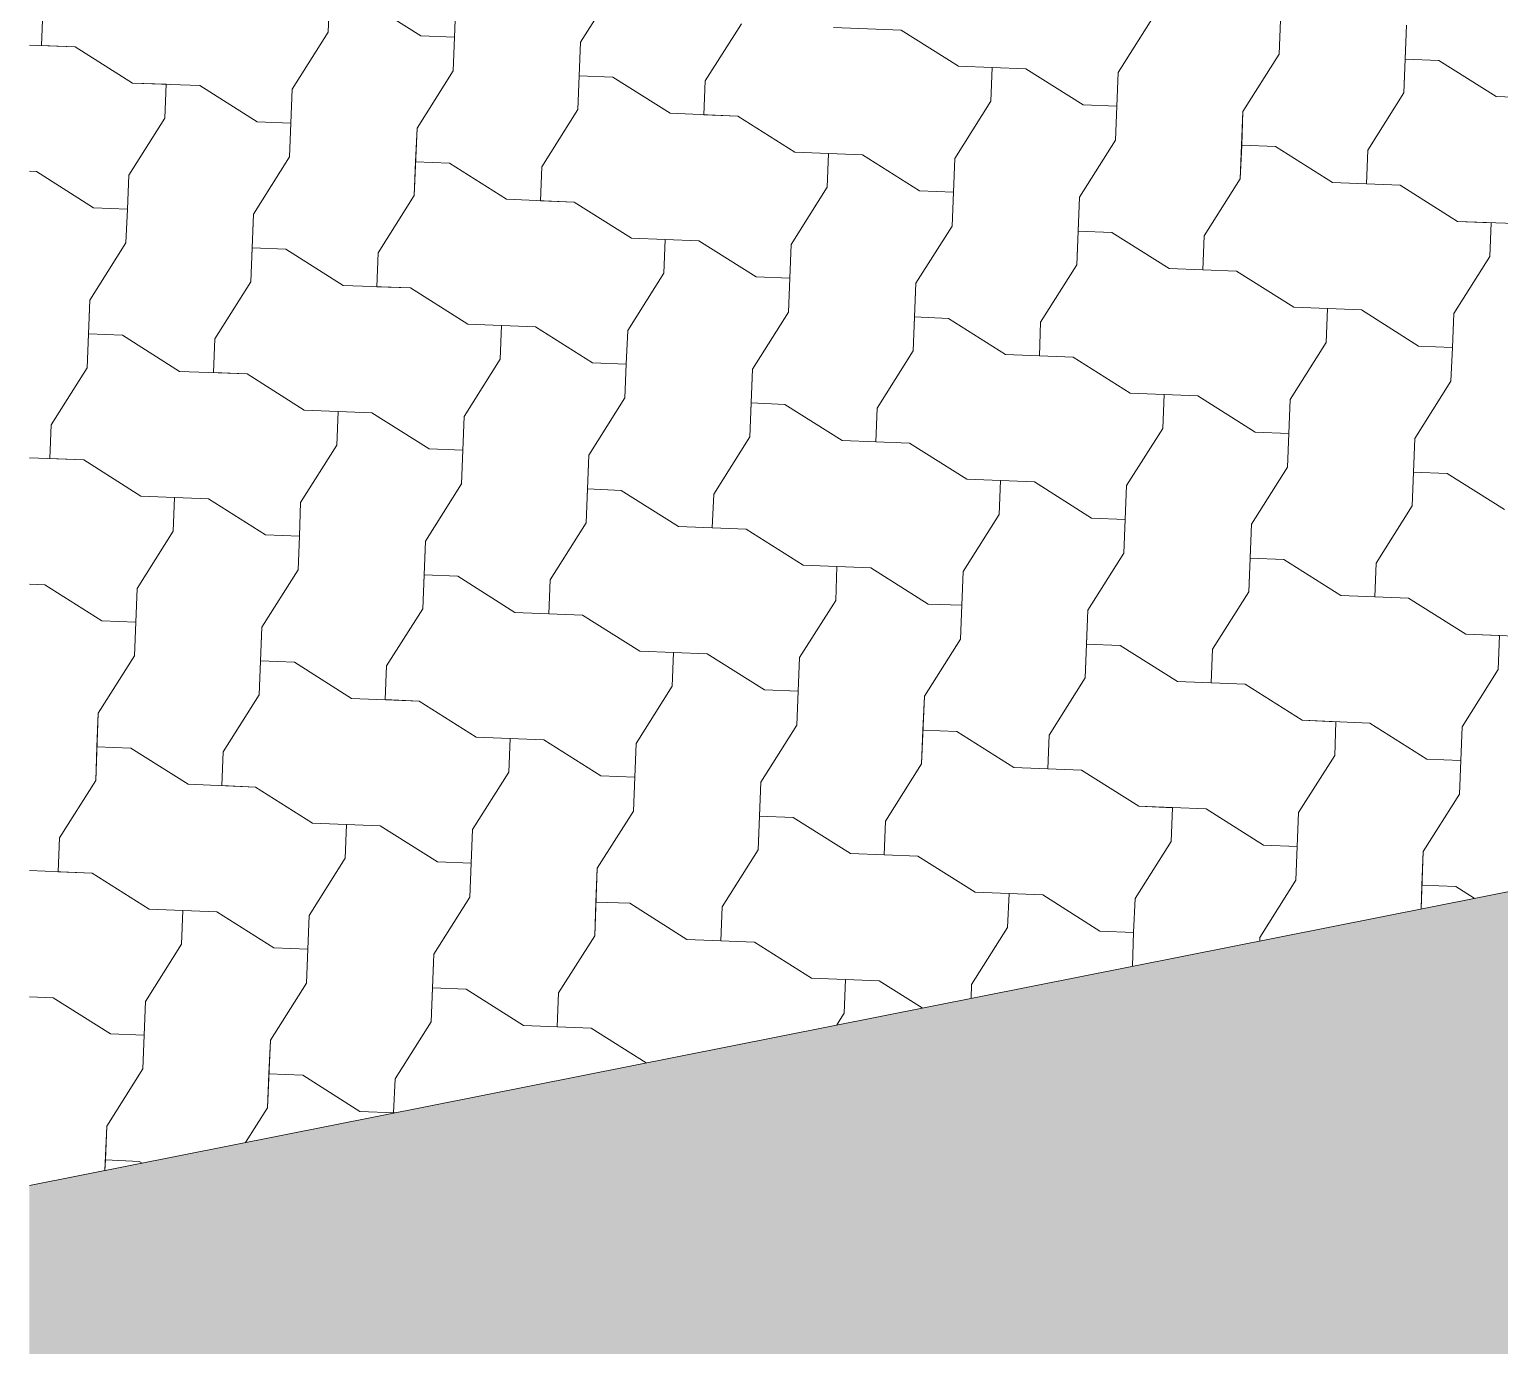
# Model space of a CAD drawing. Header units: metres. Extents: x -111189 to -108577, y -72951 to -72647.
# Drawn here: x -110716.149 to -110715.023, y -72945.924 to -72944.916 of the extents above; entities that cross this region are included whole.
import ezdxf

# ---------------------------------------------------------------- set-up
doc = ezdxf.new("R2010")
doc.units = ezdxf.units.M
doc.header["$MEASUREMENT"] = 0
doc.set_wipeout_variables(frame=1)
doc.linetypes.add('Dot & Dashed', pattern=[0.670278, 0.3175, -0.176389, 0, -0.176389])
doc.linetypes.add('Wipeout_Contour', pattern=[1, 0, -1])
for name, color, linetype in [('Planta Piso -1_1_01 - TERRENO PROPOSTO', 7, 'Continuous'), ('Planta Piso RC_1_0', 7, 'Continuous'), ('Planta Piso RC_1_02 - ESTRADAS', 7, 'Continuous'), ('Planta Piso RC_1_02 - PASSEIOS', 7, 'Continuous')]:
    doc.layers.add(name, color=color, linetype=linetype)

# ---------------------------------------------------------------- blocks, each defined once
blk = doc.blocks.new('*X142', base_point=(-110724.9594, -72968.689))
at = {"layer": 'Planta Piso RC_1_02 - PASSEIOS', "color": 253, "linetype": 'Continuous', "lineweight": 9, "ltscale": 1000}
for p, q in [((-110715.7271, -72944.9258), (-110715.6994, -72944.882)), ((-110715.7271, -72944.9258), (-110715.6994, -72944.882)), ((-110715.9201, -72944.9182), (-110715.9191, -72944.8923)), ((-110715.8932, -72944.8933), (-110715.8494, -72944.921)), ((-110715.8225, -72944.8961), (-110715.8236, -72944.922)), ((-110716.1387, -72944.9026), (-110716.1397, -72944.9284)), ((-110716.1387, -72944.9026), (-110716.1397, -72944.9284)), ((-110715.3154, -72944.9491), (-110715.2878, -72944.9053)), ((-110715.9477, -72944.9619), (-110715.9201, -72944.9182)), ((-110715.6316, -72944.9555), (-110715.6039, -72944.9117)), ((-110715.6316, -72944.9555), (-110715.6039, -72944.9117)), ((-110715.5333, -72944.9145), (-110715.4815, -72944.9166)), ((-110715.4815, -72944.9166), (-110715.5074, -72944.9156)), ((-110715.4815, -72944.9166), (-110715.4378, -72944.9442)), ((-110715.4815, -72944.9166), (-110715.4378, -72944.9442)), ((-110715.1923, -72944.935), (-110715.1912, -72944.9091)), ((-110715.1923, -72944.935), (-110715.1912, -72944.9091)), ((-110715.0968, -72944.9647), (-110715.0947, -72944.9129)), ((-110715.0947, -72944.9129), (-110715.0958, -72944.9388)), ((-110716.1489, -72944.9281), (-110716.1139, -72944.9295)), ((-110716.1139, -72944.9295), (-110716.1397, -72944.9284)), ((-110716.1139, -72944.9295), (-110716.0701, -72944.9571)), ((-110716.1139, -72944.9295), (-110716.0701, -72944.9571)), ((-110715.8494, -72944.921), (-110715.8236, -72944.922)), ((-110715.8246, -72944.9479), (-110715.8236, -72944.922)), ((-110715.8246, -72944.9479), (-110715.8236, -72944.922)), ((-110715.7291, -72944.9775), (-110715.7271, -72944.9258)), ((-110715.7271, -72944.9258), (-110715.7281, -72944.9517)), ((-110715.2199, -72944.9788), (-110715.1923, -72944.935)), ((-110715.2199, -72944.9788), (-110715.1923, -72944.935)), ((-110715.0968, -72944.9647), (-110715.0958, -72944.9388)), ((-110715.0699, -72944.9398), (-110715.0958, -72944.9388)), ((-110715.0699, -72944.9398), (-110715.0261, -72944.9675)), ((-110715.8522, -72944.9916), (-110715.8246, -72944.9479)), ((-110715.8522, -72944.9916), (-110715.8246, -72944.9479)), ((-110715.7291, -72944.9775), (-110715.7281, -72944.9517)), ((-110715.7022, -72944.9527), (-110715.7281, -72944.9517)), ((-110715.4378, -72944.9442), (-110715.4119, -72944.9452)), ((-110715.4378, -72944.9442), (-110715.3861, -72944.9463)), ((-110715.4129, -72944.9711), (-110715.4119, -72944.9452)), ((-110715.3861, -72944.9463), (-110715.3423, -72944.9739)), ((-110715.3154, -72944.9491), (-110715.3164, -72944.9749)), ((-110716.0701, -72944.9571), (-110716.0442, -72944.9581)), ((-110716.0701, -72944.9571), (-110716.0184, -72944.9591)), ((-110716.0453, -72944.984), (-110716.0442, -72944.9581)), ((-110716.0184, -72944.9591), (-110715.9746, -72944.9868)), ((-110715.9477, -72944.9619), (-110715.9488, -72944.9878)), ((-110715.7022, -72944.9527), (-110715.6585, -72944.9803)), ((-110715.6316, -72944.9555), (-110715.6326, -72944.9814)), ((-110715.6316, -72944.9555), (-110715.6326, -72944.9814)), ((-110715.4406, -72945.0149), (-110715.4129, -72944.9711)), ((-110715.3423, -72944.9739), (-110715.3164, -72944.9749)), ((-110715.3175, -72945.0008), (-110715.3164, -72944.9749)), ((-110715.3175, -72945.0008), (-110715.3164, -72944.9749)), ((-110715.1244, -72945.0084), (-110715.0968, -72944.9647)), ((-110715.1244, -72945.0084), (-110715.0968, -72944.9647)), ((-110715.0261, -72944.9675), (-110714.9744, -72944.9695)), ((-110716.0729, -72945.0277), (-110716.0453, -72944.984)), ((-110715.7567, -72945.0213), (-110715.7291, -72944.9775)), ((-110715.7567, -72945.0213), (-110715.7291, -72944.9775)), ((-110715.6585, -72944.9803), (-110715.6067, -72944.9824)), ((-110715.6067, -72944.9824), (-110715.6326, -72944.9814)), ((-110715.6067, -72944.9824), (-110715.563, -72945.01)), ((-110715.6067, -72944.9824), (-110715.563, -72945.01)), ((-110715.222, -72945.0305), (-110715.2199, -72944.9788)), ((-110715.2199, -72944.9788), (-110715.2209, -72945.0046)), ((-110715.9746, -72944.9868), (-110715.9488, -72944.9878)), ((-110715.9498, -72945.0137), (-110715.9488, -72944.9878)), ((-110715.9498, -72945.0137), (-110715.9488, -72944.9878)), ((-110715.8543, -72945.0433), (-110715.8522, -72944.9916)), ((-110715.8522, -72944.9916), (-110715.8533, -72945.0175)), ((-110715.3451, -72945.0446), (-110715.3175, -72945.0008)), ((-110715.3451, -72945.0446), (-110715.3175, -72945.0008)), ((-110715.222, -72945.0305), (-110715.2209, -72945.0046)), ((-110715.1951, -72945.0056), (-110715.2209, -72945.0046)), ((-110715.1951, -72945.0056), (-110715.1513, -72945.0333)), ((-110715.1244, -72945.0084), (-110715.1254, -72945.0343)), ((-110715.1244, -72945.0084), (-110715.1254, -72945.0343)), ((-110715.9774, -72945.0574), (-110715.9498, -72945.0137)), ((-110715.9774, -72945.0574), (-110715.9498, -72945.0137)), ((-110715.8543, -72945.0433), (-110715.8533, -72945.0175)), ((-110715.8274, -72945.0185), (-110715.8533, -72945.0175)), ((-110715.8274, -72945.0185), (-110715.7836, -72945.0461)), ((-110715.563, -72945.01), (-110715.5371, -72945.0111)), ((-110715.563, -72945.01), (-110715.5112, -72945.0121)), ((-110715.5381, -72945.0369), (-110715.5371, -72945.0111)), ((-110715.5112, -72945.0121), (-110715.4675, -72945.0397)), ((-110715.4406, -72945.0149), (-110715.4416, -72945.0407)), ((-110716.1489, -72945.0247), (-110716.1436, -72945.0249)), ((-110716.1436, -72945.0249), (-110716.0998, -72945.0526)), ((-110716.0729, -72945.0277), (-110716.0739, -72945.0536)), ((-110715.7567, -72945.0213), (-110715.7578, -72945.0472)), ((-110715.7567, -72945.0213), (-110715.7578, -72945.0472)), ((-110715.2496, -72945.0742), (-110715.222, -72945.0305)), ((-110715.2496, -72945.0742), (-110715.222, -72945.0305)), ((-110715.5658, -72945.0807), (-110715.5381, -72945.0369)), ((-110715.4675, -72945.0397), (-110715.4416, -72945.0407)), ((-110715.4426, -72945.0666), (-110715.4416, -72945.0407)), ((-110715.4426, -72945.0666), (-110715.4416, -72945.0407)), ((-110715.1513, -72945.0333), (-110715.0996, -72945.0353)), ((-110715.0996, -72945.0353), (-110715.1254, -72945.0343)), ((-110715.0996, -72945.0353), (-110715.0558, -72945.063)), ((-110715.0996, -72945.0353), (-110715.0558, -72945.063)), ((-110716.0998, -72945.0526), (-110716.0739, -72945.0536)), ((-110716.075, -72945.0795), (-110716.0739, -72945.0536)), ((-110716.075, -72945.0795), (-110716.0739, -72945.0536)), ((-110715.8819, -72945.0871), (-110715.8543, -72945.0433)), ((-110715.8819, -72945.0871), (-110715.8543, -72945.0433)), ((-110715.7836, -72945.0461), (-110715.7319, -72945.0482)), ((-110715.7319, -72945.0482), (-110715.7578, -72945.0472)), ((-110715.7319, -72945.0482), (-110715.6881, -72945.0758)), ((-110715.7319, -72945.0482), (-110715.6881, -72945.0758)), ((-110715.3471, -72945.0963), (-110715.3451, -72945.0446)), ((-110715.3451, -72945.0446), (-110715.3461, -72945.0704)), ((-110715.9795, -72945.1092), (-110715.9774, -72945.0574)), ((-110715.9774, -72945.0574), (-110715.9784, -72945.0833)), ((-110715.0558, -72945.063), (-110715.0299, -72945.064)), ((-110715.0558, -72945.063), (-110715.0041, -72945.065)), ((-110715.031, -72945.0898), (-110715.0299, -72945.064)), ((-110715.6881, -72945.0758), (-110715.6623, -72945.0769)), ((-110715.6881, -72945.0758), (-110715.6364, -72945.0779)), ((-110715.4703, -72945.1104), (-110715.4426, -72945.0666)), ((-110715.4703, -72945.1104), (-110715.4426, -72945.0666)), ((-110715.3471, -72945.0963), (-110715.3461, -72945.0704)), ((-110715.3202, -72945.0714), (-110715.3461, -72945.0704)), ((-110715.3202, -72945.0714), (-110715.2765, -72945.0991)), ((-110715.2496, -72945.0742), (-110715.2506, -72945.1001)), ((-110715.2496, -72945.0742), (-110715.2506, -72945.1001)), ((-110716.1026, -72945.1232), (-110716.075, -72945.0795)), ((-110716.1026, -72945.1232), (-110716.075, -72945.0795)), ((-110715.9795, -72945.1092), (-110715.9784, -72945.0833)), ((-110715.9526, -72945.0843), (-110715.9784, -72945.0833)), ((-110715.9526, -72945.0843), (-110715.9088, -72945.112)), ((-110715.8819, -72945.0871), (-110715.8829, -72945.113)), ((-110715.8819, -72945.0871), (-110715.8829, -72945.113)), ((-110715.6633, -72945.1027), (-110715.6623, -72945.0769)), ((-110715.6364, -72945.0779), (-110715.5926, -72945.1055)), ((-110715.5658, -72945.0807), (-110715.5668, -72945.1065)), ((-110715.3748, -72945.1401), (-110715.3471, -72945.0963)), ((-110715.3748, -72945.1401), (-110715.3471, -72945.0963)), ((-110715.0586, -72945.1336), (-110715.031, -72945.0898)), ((-110716.0071, -72945.1529), (-110715.9795, -72945.1092)), ((-110716.0071, -72945.1529), (-110715.9795, -72945.1092)), ((-110715.6909, -72945.1465), (-110715.6633, -72945.1027)), ((-110715.5926, -72945.1055), (-110715.5668, -72945.1065)), ((-110715.5678, -72945.1324), (-110715.5668, -72945.1065)), ((-110715.5678, -72945.1324), (-110715.5668, -72945.1065)), ((-110715.2765, -72945.0991), (-110715.2248, -72945.1011)), ((-110715.2248, -72945.1011), (-110715.2506, -72945.1001)), ((-110715.2248, -72945.1011), (-110715.181, -72945.1288)), ((-110715.2248, -72945.1011), (-110715.181, -72945.1288)), ((-110715.9088, -72945.112), (-110715.8571, -72945.114)), ((-110715.8571, -72945.114), (-110715.8829, -72945.113)), ((-110715.8571, -72945.114), (-110715.8133, -72945.1416)), ((-110715.8571, -72945.114), (-110715.8133, -72945.1416)), ((-110715.4723, -72945.1621), (-110715.4703, -72945.1104)), ((-110715.4703, -72945.1104), (-110715.4713, -72945.1362)), ((-110716.1046, -72945.175), (-110716.1026, -72945.1232)), ((-110716.1026, -72945.1232), (-110716.1036, -72945.1491)), ((-110715.5954, -72945.1762), (-110715.5678, -72945.1324)), ((-110715.5954, -72945.1762), (-110715.5678, -72945.1324)), ((-110715.181, -72945.1288), (-110715.1551, -72945.1298)), ((-110715.181, -72945.1288), (-110715.1293, -72945.1308)), ((-110715.1562, -72945.1557), (-110715.1551, -72945.1298)), ((-110715.1293, -72945.1308), (-110715.0855, -72945.1585)), ((-110715.8133, -72945.1416), (-110715.7875, -72945.1427)), ((-110715.8133, -72945.1416), (-110715.7616, -72945.1437)), ((-110715.7885, -72945.1685), (-110715.7875, -72945.1427)), ((-110715.7616, -72945.1437), (-110715.7178, -72945.1713)), ((-110715.4723, -72945.1621), (-110715.4713, -72945.1362)), ((-110715.4454, -72945.1373), (-110715.4713, -72945.1362)), ((-110715.4454, -72945.1373), (-110715.4017, -72945.1649)), ((-110715.3748, -72945.1401), (-110715.3758, -72945.1659)), ((-110715.3748, -72945.1401), (-110715.3758, -72945.1659)), ((-110715.0586, -72945.1336), (-110715.0596, -72945.1595)), ((-110716.1046, -72945.175), (-110716.1036, -72945.1491)), ((-110716.0778, -72945.1501), (-110716.1036, -72945.1491)), ((-110716.0778, -72945.1501), (-110716.034, -72945.1778)), ((-110716.0071, -72945.1529), (-110716.0081, -72945.1788)), ((-110716.0071, -72945.1529), (-110716.0081, -72945.1788)), ((-110715.6909, -72945.1465), (-110715.692, -72945.1724)), ((-110715.4999, -72945.2059), (-110715.4723, -72945.1621)), ((-110715.4999, -72945.2059), (-110715.4723, -72945.1621)), ((-110715.4017, -72945.1649), (-110715.3499, -72945.1669)), ((-110715.3499, -72945.1669), (-110715.3758, -72945.1659)), ((-110715.1838, -72945.1994), (-110715.1562, -72945.1557)), ((-110715.0855, -72945.1585), (-110715.0596, -72945.1595)), ((-110715.0607, -72945.1853), (-110715.0596, -72945.1595)), ((-110715.0607, -72945.1853), (-110715.0596, -72945.1595)), ((-110716.1323, -72945.2187), (-110716.1046, -72945.175)), ((-110716.1323, -72945.2187), (-110716.1046, -72945.175)), ((-110715.8161, -72945.2123), (-110715.7885, -72945.1685)), ((-110715.7178, -72945.1713), (-110715.692, -72945.1724)), ((-110715.693, -72945.1982), (-110715.692, -72945.1724)), ((-110715.693, -72945.1982), (-110715.692, -72945.1724)), ((-110715.5975, -72945.2279), (-110715.5954, -72945.1762)), ((-110715.5954, -72945.1762), (-110715.5965, -72945.202)), ((-110715.3499, -72945.1669), (-110715.3062, -72945.1946)), ((-110715.3499, -72945.1669), (-110715.3062, -72945.1946)), ((-110716.034, -72945.1778), (-110715.9823, -72945.1798)), ((-110715.9823, -72945.1798), (-110716.0081, -72945.1788)), ((-110715.9823, -72945.1798), (-110715.9385, -72945.2074)), ((-110715.9823, -72945.1798), (-110715.9385, -72945.2074)), ((-110715.0883, -72945.2291), (-110715.0607, -72945.1853)), ((-110715.0883, -72945.2291), (-110715.0607, -72945.1853)), ((-110715.7206, -72945.242), (-110715.693, -72945.1982)), ((-110715.7206, -72945.242), (-110715.693, -72945.1982)), ((-110715.3062, -72945.1946), (-110715.2803, -72945.1956)), ((-110715.3062, -72945.1946), (-110715.2544, -72945.1966)), ((-110715.2813, -72945.2215), (-110715.2803, -72945.1956)), ((-110715.2544, -72945.1966), (-110715.2107, -72945.2243)), ((-110715.1838, -72945.1994), (-110715.1848, -72945.2253)), ((-110715.9385, -72945.2074), (-110715.9126, -72945.2085)), ((-110715.9385, -72945.2074), (-110715.8868, -72945.2095)), ((-110715.9137, -72945.2343), (-110715.9126, -72945.2085)), ((-110715.8868, -72945.2095), (-110715.843, -72945.2371)), ((-110715.5975, -72945.2279), (-110715.5965, -72945.202)), ((-110715.5706, -72945.2031), (-110715.5965, -72945.202)), ((-110715.5706, -72945.2031), (-110715.5268, -72945.2307)), ((-110715.4999, -72945.2059), (-110715.501, -72945.2317)), ((-110715.4999, -72945.2059), (-110715.501, -72945.2317)), ((-110716.1323, -72945.2187), (-110716.1333, -72945.2446)), ((-110716.1323, -72945.2187), (-110716.1333, -72945.2446)), ((-110715.8161, -72945.2123), (-110715.8171, -72945.2382)), ((-110715.309, -72945.2652), (-110715.2813, -72945.2215)), ((-110715.6251, -72945.2717), (-110715.5975, -72945.2279)), ((-110715.6251, -72945.2717), (-110715.5975, -72945.2279)), ((-110715.5268, -72945.2307), (-110715.4751, -72945.2327)), ((-110715.4751, -72945.2327), (-110715.501, -72945.2317)), ((-110715.4751, -72945.2327), (-110715.4313, -72945.2604)), ((-110715.4751, -72945.2327), (-110715.4313, -72945.2604)), ((-110715.2107, -72945.2243), (-110715.1848, -72945.2253)), ((-110715.1858, -72945.2511), (-110715.1848, -72945.2253)), ((-110715.1858, -72945.2511), (-110715.1848, -72945.2253)), ((-110715.0903, -72945.2808), (-110715.0883, -72945.2291)), ((-110715.0883, -72945.2291), (-110715.0893, -72945.255)), ((-110716.1489, -72945.244), (-110716.1074, -72945.2456)), ((-110716.1074, -72945.2456), (-110716.1333, -72945.2446)), ((-110715.9413, -72945.2781), (-110715.9137, -72945.2343)), ((-110715.843, -72945.2371), (-110715.8171, -72945.2382)), ((-110715.8182, -72945.264), (-110715.8171, -72945.2382)), ((-110715.8182, -72945.264), (-110715.8171, -72945.2382)), ((-110715.7227, -72945.2937), (-110715.7206, -72945.242)), ((-110715.7206, -72945.242), (-110715.7216, -72945.2678)), ((-110716.1074, -72945.2456), (-110716.0637, -72945.2733)), ((-110716.1074, -72945.2456), (-110716.0637, -72945.2733)), ((-110715.2135, -72945.2949), (-110715.1858, -72945.2511)), ((-110715.2135, -72945.2949), (-110715.1858, -72945.2511)), ((-110715.0903, -72945.2808), (-110715.0893, -72945.255)), ((-110715.0635, -72945.256), (-110715.0893, -72945.255)), ((-110715.0635, -72945.256), (-110715.0197, -72945.2836)), ((-110715.8458, -72945.3078), (-110715.8182, -72945.264)), ((-110715.8458, -72945.3078), (-110715.8182, -72945.264)), ((-110715.4313, -72945.2604), (-110715.4055, -72945.2614)), ((-110715.4313, -72945.2604), (-110715.3796, -72945.2624)), ((-110715.4065, -72945.2873), (-110715.4055, -72945.2614)), ((-110715.3796, -72945.2624), (-110715.3359, -72945.2901)), ((-110715.309, -72945.2652), (-110715.31, -72945.2911)), ((-110716.0637, -72945.2733), (-110716.0378, -72945.2743)), ((-110716.0637, -72945.2733), (-110716.0119, -72945.2753)), ((-110716.0388, -72945.3001), (-110716.0378, -72945.2743)), ((-110716.0119, -72945.2753), (-110715.9682, -72945.3029)), ((-110715.9413, -72945.2781), (-110715.9423, -72945.304)), ((-110715.7227, -72945.2937), (-110715.7216, -72945.2678)), ((-110715.6958, -72945.2689), (-110715.7216, -72945.2678)), ((-110715.6958, -72945.2689), (-110715.652, -72945.2965)), ((-110715.6251, -72945.2717), (-110715.6262, -72945.2975)), ((-110715.6251, -72945.2717), (-110715.6262, -72945.2975)), ((-110715.4341, -72945.331), (-110715.4065, -72945.2873)), ((-110715.3359, -72945.2901), (-110715.31, -72945.2911)), ((-110715.118, -72945.3246), (-110715.0903, -72945.2808)), ((-110715.118, -72945.3246), (-110715.0903, -72945.2808)), ((-110716.0665, -72945.3439), (-110716.0388, -72945.3001)), ((-110715.7503, -72945.3375), (-110715.7227, -72945.2937)), ((-110715.7503, -72945.3375), (-110715.7227, -72945.2937)), ((-110715.652, -72945.2965), (-110715.6003, -72945.2986)), ((-110715.6003, -72945.2986), (-110715.6262, -72945.2975)), ((-110715.6003, -72945.2986), (-110715.5565, -72945.3262)), ((-110715.6003, -72945.2986), (-110715.5565, -72945.3262)), ((-110715.311, -72945.317), (-110715.31, -72945.2911)), ((-110715.311, -72945.317), (-110715.31, -72945.2911)), ((-110715.2155, -72945.3466), (-110715.2135, -72945.2949)), ((-110715.2135, -72945.2949), (-110715.2145, -72945.3208)), ((-110715.9682, -72945.3029), (-110715.9423, -72945.304)), ((-110715.9433, -72945.3298), (-110715.9423, -72945.304)), ((-110715.9433, -72945.3298), (-110715.9423, -72945.304)), ((-110715.8478, -72945.3595), (-110715.8458, -72945.3078)), ((-110715.8458, -72945.3078), (-110715.8468, -72945.3336)), ((-110715.3386, -72945.3607), (-110715.311, -72945.317)), ((-110715.3386, -72945.3607), (-110715.311, -72945.317)), ((-110715.2155, -72945.3466), (-110715.2145, -72945.3208)), ((-110715.1886, -72945.3218), (-110715.2145, -72945.3208)), ((-110715.1886, -72945.3218), (-110715.1449, -72945.3494)), ((-110715.971, -72945.3736), (-110715.9433, -72945.3298)), ((-110715.971, -72945.3736), (-110715.9433, -72945.3298)), ((-110715.8478, -72945.3595), (-110715.8468, -72945.3336)), ((-110715.821, -72945.3347), (-110715.8468, -72945.3336)), ((-110715.821, -72945.3347), (-110715.7772, -72945.3623)), ((-110715.5565, -72945.3262), (-110715.5307, -72945.3272)), ((-110715.5565, -72945.3262), (-110715.5048, -72945.3282)), ((-110715.5317, -72945.3531), (-110715.5307, -72945.3272)), ((-110715.5048, -72945.3282), (-110715.461, -72945.3559)), ((-110715.4341, -72945.331), (-110715.4352, -72945.3569)), ((-110715.118, -72945.3246), (-110715.119, -72945.3505)), ((-110715.118, -72945.3246), (-110715.119, -72945.3505)), ((-110716.1489, -72945.3406), (-110716.1371, -72945.3411)), ((-110716.1371, -72945.3411), (-110716.0934, -72945.3687)), ((-110716.0665, -72945.3439), (-110716.0675, -72945.3698)), ((-110715.7503, -72945.3375), (-110715.7513, -72945.3633)), ((-110715.7503, -72945.3375), (-110715.7513, -72945.3633)), ((-110715.5593, -72945.3968), (-110715.5317, -72945.3531)), ((-110715.461, -72945.3559), (-110715.4352, -72945.3569)), ((-110715.4362, -72945.3828), (-110715.4352, -72945.3569)), ((-110715.4362, -72945.3828), (-110715.4352, -72945.3569)), ((-110715.2432, -72945.3904), (-110715.2155, -72945.3466)), ((-110715.2432, -72945.3904), (-110715.2155, -72945.3466)), ((-110715.1449, -72945.3494), (-110715.0931, -72945.3515)), ((-110715.0931, -72945.3515), (-110715.119, -72945.3505)), ((-110715.0931, -72945.3515), (-110715.0494, -72945.3791)), ((-110715.0931, -72945.3515), (-110715.0494, -72945.3791)), ((-110716.0934, -72945.3687), (-110716.0675, -72945.3698)), ((-110715.8755, -72945.4033), (-110715.8478, -72945.3595)), ((-110715.8755, -72945.4033), (-110715.8478, -72945.3595)), ((-110715.7772, -72945.3623), (-110715.7255, -72945.3644)), ((-110715.7255, -72945.3644), (-110715.7513, -72945.3633)), ((-110715.7255, -72945.3644), (-110715.6817, -72945.392)), ((-110715.7255, -72945.3644), (-110715.6817, -72945.392)), ((-110715.3407, -72945.4124), (-110715.3386, -72945.3607)), ((-110715.3386, -72945.3607), (-110715.3397, -72945.3866)), ((-110716.0685, -72945.3956), (-110716.0675, -72945.3698)), ((-110716.0685, -72945.3956), (-110716.0675, -72945.3698)), ((-110715.973, -72945.4253), (-110715.971, -72945.3736)), ((-110715.971, -72945.3736), (-110715.972, -72945.3995)), ((-110715.0494, -72945.3791), (-110715.0235, -72945.3801)), ((-110715.0494, -72945.3791), (-110714.9977, -72945.3812)), ((-110715.4638, -72945.4265), (-110715.4362, -72945.3828)), ((-110715.4638, -72945.4265), (-110715.4362, -72945.3828)), ((-110715.3407, -72945.4124), (-110715.3397, -72945.3866)), ((-110715.3138, -72945.3876), (-110715.3397, -72945.3866)), ((-110715.3138, -72945.3876), (-110715.27, -72945.4152)), ((-110715.2432, -72945.3904), (-110715.2442, -72945.4163)), ((-110715.2432, -72945.3904), (-110715.2442, -72945.4163)), ((-110715.0245, -72945.406), (-110715.0235, -72945.3801)), ((-110716.0962, -72945.4394), (-110716.0685, -72945.3956)), ((-110716.0962, -72945.4394), (-110716.0685, -72945.3956)), ((-110715.973, -72945.4253), (-110715.972, -72945.3995)), ((-110715.9461, -72945.4005), (-110715.972, -72945.3995)), ((-110715.9461, -72945.4005), (-110715.9024, -72945.4281)), ((-110715.6817, -72945.392), (-110715.6558, -72945.393)), ((-110715.6817, -72945.392), (-110715.63, -72945.394)), ((-110715.6569, -72945.4189), (-110715.6558, -72945.393)), ((-110715.63, -72945.394), (-110715.5862, -72945.4217)), ((-110715.5593, -72945.3968), (-110715.5603, -72945.4227)), ((-110715.8755, -72945.4033), (-110715.8765, -72945.4291)), ((-110715.8755, -72945.4033), (-110715.8765, -72945.4291)), ((-110715.3683, -72945.4562), (-110715.3407, -72945.4124)), ((-110715.3683, -72945.4562), (-110715.3407, -72945.4124)), ((-110715.0522, -72945.4498), (-110715.0245, -72945.406)), ((-110715.6845, -72945.4627), (-110715.6569, -72945.4189)), ((-110715.5862, -72945.4217), (-110715.5603, -72945.4227)), ((-110715.5614, -72945.4486), (-110715.5603, -72945.4227)), ((-110715.5614, -72945.4486), (-110715.5603, -72945.4227)), ((-110715.27, -72945.4152), (-110715.2183, -72945.4173)), ((-110715.2183, -72945.4173), (-110715.2442, -72945.4163)), ((-110715.2183, -72945.4173), (-110715.1746, -72945.4449)), ((-110715.2183, -72945.4173), (-110715.1746, -72945.4449)), ((-110716.0007, -72945.4691), (-110715.973, -72945.4253)), ((-110716.0007, -72945.4691), (-110715.973, -72945.4253)), ((-110715.9024, -72945.4281), (-110715.8506, -72945.4302)), ((-110715.8506, -72945.4302), (-110715.8765, -72945.4291)), ((-110715.8506, -72945.4302), (-110715.8069, -72945.4578)), ((-110715.8506, -72945.4302), (-110715.8069, -72945.4578)), ((-110715.4659, -72945.4783), (-110715.4638, -72945.4265)), ((-110715.4638, -72945.4265), (-110715.4649, -72945.4524)), ((-110716.0982, -72945.4911), (-110716.0962, -72945.4394)), ((-110716.0962, -72945.4394), (-110716.0972, -72945.4653)), ((-110715.1746, -72945.4449), (-110715.1487, -72945.446)), ((-110715.1746, -72945.4449), (-110715.1228, -72945.447)), ((-110715.1497, -72945.4718), (-110715.1487, -72945.446)), ((-110715.1228, -72945.447), (-110715.0791, -72945.4746)), ((-110715.8069, -72945.4578), (-110715.781, -72945.4588)), ((-110715.8069, -72945.4578), (-110715.7552, -72945.4599)), ((-110715.782, -72945.4847), (-110715.781, -72945.4588)), ((-110715.589, -72945.4923), (-110715.5614, -72945.4486)), ((-110715.589, -72945.4923), (-110715.5614, -72945.4486)), ((-110715.4659, -72945.4783), (-110715.4649, -72945.4524)), ((-110715.439, -72945.4534), (-110715.4649, -72945.4524)), ((-110715.439, -72945.4534), (-110715.3952, -72945.4811)), ((-110715.3683, -72945.4562), (-110715.3694, -72945.4821)), ((-110715.3683, -72945.4562), (-110715.3694, -72945.4821)), ((-110715.0522, -72945.4498), (-110715.0532, -72945.4756)), ((-110716.0982, -72945.4911), (-110716.0972, -72945.4653)), ((-110716.0713, -72945.4663), (-110716.0972, -72945.4653)), ((-110716.0713, -72945.4663), (-110716.0275, -72945.4939)), ((-110716.0007, -72945.4691), (-110716.0017, -72945.4949)), ((-110716.0007, -72945.4691), (-110716.0017, -72945.4949)), ((-110715.7552, -72945.4599), (-110715.7114, -72945.4875)), ((-110715.6845, -72945.4627), (-110715.6855, -72945.4885)), ((-110715.4935, -72945.522), (-110715.4659, -72945.4783)), ((-110715.4935, -72945.522), (-110715.4659, -72945.4783)), ((-110715.3952, -72945.4811), (-110715.3435, -72945.4831)), ((-110715.1773, -72945.5156), (-110715.1497, -72945.4718)), ((-110715.0791, -72945.4746), (-110715.0532, -72945.4756)), ((-110715.0542, -72945.5015), (-110715.0532, -72945.4756)), ((-110715.0542, -72945.5015), (-110715.0532, -72945.4756)), ((-110716.1258, -72945.5349), (-110716.0982, -72945.4911)), ((-110716.1258, -72945.5349), (-110716.0982, -72945.4911)), ((-110715.8097, -72945.5285), (-110715.782, -72945.4847)), ((-110715.7114, -72945.4875), (-110715.6855, -72945.4885)), ((-110715.6865, -72945.5144), (-110715.6855, -72945.4885)), ((-110715.6865, -72945.5144), (-110715.6855, -72945.4885)), ((-110715.5911, -72945.5441), (-110715.589, -72945.4923)), ((-110715.589, -72945.4923), (-110715.59, -72945.5182)), ((-110715.3435, -72945.4831), (-110715.3694, -72945.4821)), ((-110715.3435, -72945.4831), (-110715.2997, -72945.5107)), ((-110715.3435, -72945.4831), (-110715.2997, -72945.5107)), ((-110716.0275, -72945.4939), (-110715.9758, -72945.496)), ((-110715.9758, -72945.496), (-110716.0017, -72945.4949)), ((-110715.9758, -72945.496), (-110715.9321, -72945.5236)), ((-110715.9758, -72945.496), (-110715.9321, -72945.5236)), ((-110715.0819, -72945.5453), (-110715.0542, -72945.5015)), ((-110715.0819, -72945.5453), (-110715.0542, -72945.5015)), ((-110715.7142, -72945.5581), (-110715.6865, -72945.5144)), ((-110715.7142, -72945.5581), (-110715.6865, -72945.5144)), ((-110715.2997, -72945.5107), (-110715.2739, -72945.5118)), ((-110715.2997, -72945.5107), (-110715.248, -72945.5128)), ((-110715.2749, -72945.5376), (-110715.2739, -72945.5118)), ((-110715.248, -72945.5128), (-110715.2042, -72945.5404)), ((-110715.9321, -72945.5236), (-110715.9062, -72945.5246)), ((-110715.9321, -72945.5236), (-110715.8803, -72945.5257)), ((-110715.9072, -72945.5505), (-110715.9062, -72945.5246)), ((-110715.8803, -72945.5257), (-110715.8366, -72945.5533)), ((-110715.5911, -72945.5441), (-110715.59, -72945.5182)), ((-110715.5642, -72945.5192), (-110715.59, -72945.5182)), ((-110715.5642, -72945.5192), (-110715.5204, -72945.5469)), ((-110715.4935, -72945.522), (-110715.4945, -72945.5479)), ((-110715.4935, -72945.522), (-110715.4945, -72945.5479)), ((-110715.1773, -72945.5156), (-110715.1784, -72945.5414)), ((-110716.1258, -72945.5349), (-110716.1269, -72945.5608)), ((-110716.1258, -72945.5349), (-110716.1269, -72945.5608)), ((-110715.8097, -72945.5285), (-110715.8107, -72945.5543)), ((-110715.3025, -72945.5814), (-110715.2749, -72945.5376)), ((-110715.6187, -72945.5878), (-110715.5911, -72945.5441)), ((-110715.6187, -72945.5878), (-110715.5911, -72945.5441)), ((-110715.5204, -72945.5469), (-110715.4687, -72945.5489)), ((-110715.4687, -72945.5489), (-110715.4945, -72945.5479)), ((-110715.4687, -72945.5489), (-110715.4249, -72945.5765)), ((-110715.4687, -72945.5489), (-110715.4249, -72945.5765)), ((-110715.2042, -72945.5404), (-110715.1784, -72945.5414)), ((-110715.1794, -72945.5673), (-110715.1784, -72945.5414)), ((-110715.1794, -72945.5673), (-110715.1784, -72945.5414)), ((-110715.0836, -72945.5892), (-110715.0819, -72945.5453)), ((-110715.0819, -72945.5453), (-110715.0829, -72945.5711)), ((-110716.1489, -72945.5599), (-110716.101, -72945.5618)), ((-110715.9349, -72945.5943), (-110715.9072, -72945.5505)), ((-110715.8366, -72945.5533), (-110715.8107, -72945.5543)), ((-110715.8117, -72945.5802), (-110715.8107, -72945.5543)), ((-110715.8117, -72945.5802), (-110715.8107, -72945.5543)), ((-110715.7162, -72945.6099), (-110715.7142, -72945.5581)), ((-110715.7142, -72945.5581), (-110715.7152, -72945.584)), ((-110716.101, -72945.5618), (-110716.1269, -72945.5608)), ((-110716.101, -72945.5618), (-110716.0572, -72945.5894)), ((-110716.101, -72945.5618), (-110716.0572, -72945.5894)), ((-110715.207, -72945.6111), (-110715.1794, -72945.5673)), ((-110715.207, -72945.6111), (-110715.1794, -72945.5673)), ((-110715.0836, -72945.5892), (-110715.0829, -72945.5711)), ((-110715.057, -72945.5722), (-110715.0829, -72945.5711)), ((-110715.8394, -72945.624), (-110715.8117, -72945.5802)), ((-110715.8394, -72945.624), (-110715.8117, -72945.5802)), ((-110715.4249, -72945.5765), (-110715.399, -72945.5776)), ((-110715.4249, -72945.5765), (-110715.3732, -72945.5786)), ((-110715.4001, -72945.6034), (-110715.399, -72945.5776)), ((-110715.3732, -72945.5786), (-110715.3294, -72945.6062)), ((-110715.3025, -72945.5814), (-110715.3036, -72945.6073)), ((-110715.057, -72945.5722), (-110715.0428, -72945.5811)), ((-110716.0572, -72945.5894), (-110716.0314, -72945.5904)), ((-110716.0572, -72945.5894), (-110716.0055, -72945.5915)), ((-110716.0324, -72945.6163), (-110716.0314, -72945.5904)), ((-110716.0055, -72945.5915), (-110715.9617, -72945.6191)), ((-110715.7162, -72945.6099), (-110715.7152, -72945.584)), ((-110715.6893, -72945.585), (-110715.7152, -72945.584)), ((-110715.6893, -72945.585), (-110715.6456, -72945.6127)), ((-110715.6187, -72945.5878), (-110715.6197, -72945.6137)), ((-110715.6187, -72945.5878), (-110715.6197, -72945.6137)), ((-110715.9349, -72945.5943), (-110715.9359, -72945.6201)), ((-110715.4277, -72945.6472), (-110715.4001, -72945.6034)), ((-110716.06, -72945.6601), (-110716.0324, -72945.6163)), ((-110715.7439, -72945.6536), (-110715.7162, -72945.6099)), ((-110715.7439, -72945.6536), (-110715.7162, -72945.6099)), ((-110715.6456, -72945.6127), (-110715.5939, -72945.6147)), ((-110715.5939, -72945.6147), (-110715.6197, -72945.6137)), ((-110715.5939, -72945.6147), (-110715.5501, -72945.6424)), ((-110715.5939, -72945.6147), (-110715.5501, -72945.6424)), ((-110715.3294, -72945.6062), (-110715.3036, -72945.6073)), ((-110715.3046, -72945.6331), (-110715.3036, -72945.6073)), ((-110715.3046, -72945.6331), (-110715.3036, -72945.6073)), ((-110715.2071, -72945.6138), (-110715.207, -72945.6111)), ((-110715.207, -72945.6111), (-110715.2071, -72945.6138)), ((-110715.9617, -72945.6191), (-110715.9359, -72945.6201)), ((-110715.9369, -72945.646), (-110715.9359, -72945.6201)), ((-110715.9369, -72945.646), (-110715.9359, -72945.6201)), ((-110715.8414, -72945.6757), (-110715.8394, -72945.624)), ((-110715.8394, -72945.624), (-110715.8404, -72945.6498)), ((-110715.3046, -72945.6331), (-110715.3046, -72945.6331)), ((-110715.3046, -72945.6331), (-110715.3046, -72945.6331)), ((-110715.9645, -72945.6898), (-110715.9369, -72945.646)), ((-110715.9645, -72945.6898), (-110715.9369, -72945.646)), ((-110715.8414, -72945.6757), (-110715.8404, -72945.6498)), ((-110715.8145, -72945.6508), (-110715.8404, -72945.6498)), ((-110715.5501, -72945.6424), (-110715.5242, -72945.6434)), ((-110715.5501, -72945.6424), (-110715.4984, -72945.6444)), ((-110715.5252, -72945.6692), (-110715.5242, -72945.6434)), ((-110715.4984, -72945.6444), (-110715.4655, -72945.6651)), ((-110715.4277, -72945.6472), (-110715.4281, -72945.6577)), ((-110716.1489, -72945.6566), (-110716.1307, -72945.6573)), ((-110716.1307, -72945.6573), (-110716.0869, -72945.6849)), ((-110716.06, -72945.6601), (-110716.0611, -72945.6859)), ((-110715.8145, -72945.6508), (-110715.7708, -72945.6785)), ((-110715.7439, -72945.6536), (-110715.7449, -72945.6795)), ((-110715.7439, -72945.6536), (-110715.7449, -72945.6795)), ((-110715.5308, -72945.6781), (-110715.5252, -72945.6692)), ((-110715.869, -72945.7194), (-110715.8414, -72945.6757)), ((-110715.869, -72945.7194), (-110715.8414, -72945.6757)), ((-110715.7708, -72945.6785), (-110715.719, -72945.6805)), ((-110715.719, -72945.6805), (-110715.7449, -72945.6795)), ((-110715.719, -72945.6805), (-110715.6769, -72945.7071)), ((-110715.719, -72945.6805), (-110715.6769, -72945.7071)), ((-110716.0869, -72945.6849), (-110716.0611, -72945.6859)), ((-110716.0621, -72945.7118), (-110716.0611, -72945.6859)), ((-110716.0621, -72945.7118), (-110716.0611, -72945.6859)), ((-110715.9666, -72945.7415), (-110715.9645, -72945.6898)), ((-110715.9645, -72945.6898), (-110715.9656, -72945.7156)), ((-110716.0897, -72945.7556), (-110716.0621, -72945.7118)), ((-110716.0897, -72945.7556), (-110716.0621, -72945.7118)), ((-110715.9666, -72945.7415), (-110715.9656, -72945.7156)), ((-110715.9397, -72945.7166), (-110715.9656, -72945.7156)), ((-110715.9397, -72945.7166), (-110715.8959, -72945.7443)), ((-110715.869, -72945.7194), (-110715.8701, -72945.7453)), ((-110715.869, -72945.7194), (-110715.8701, -72945.7453)), ((-110715.9834, -72945.768), (-110715.9666, -72945.7415)), ((-110715.9834, -72945.768), (-110715.9666, -72945.7415)), ((-110715.8959, -72945.7443), (-110715.8691, -72945.7453)), ((-110715.8691, -72945.7453), (-110715.8701, -72945.7453)), ((-110716.0911, -72945.7894), (-110716.0897, -72945.7556)), ((-110716.0897, -72945.7556), (-110716.0907, -72945.7814)), ((-110716.0911, -72945.7894), (-110716.0907, -72945.7814)), ((-110716.0649, -72945.7825), (-110716.0907, -72945.7814)), ((-110716.0649, -72945.7825), (-110716.0627, -72945.7838))]:
    blk.add_line(p, q, dxfattribs=at)

msp = doc.modelspace()

# ---------------------------------------------------------------- hatches: boundary and pattern name
at = {"layer": 'Planta Piso -1_1_01 - TERRENO PROPOSTO', "linetype": 'Continuous', "lineweight": 0, "true_color": 0x939598, "transparency": 33554539}
msp.add_hatch(color=252, dxfattribs=at).paths.add_polyline_path([(-110716.1489, -72951.1828), (-110709.7704, -72951.1828), (-110707.2851, -72950.6884), (-110697.2442, -72948.691), (-110696.1017, -72948.4637), (-110692.2826, -72947.704), (-110690.7566, -72947.4005), (-110690.7566, -72940.7538), (-110693.5535, -72941.3098), (-110697.2426, -72942.043), (-110706.1492, -72943.8134), (-110708.5565, -72944.2918), (-110709.7562, -72944.5303), (-110713.5716, -72945.2887), (-110716.1489, -72945.801)])

# ---------------------------------------------------------------- linework, layer by layer
at = {"layer": 'Planta Piso RC_1_02 - ESTRADAS', "color": 7, "linetype": 'Continuous', "lineweight": 13, "ltscale": 1000, "flags": 128}
msp.add_lwpolyline([(-110716.1489, -72945.801), (-110713.5716, -72945.2887), (-110709.7562, -72944.5303), (-110708.5565, -72944.2918), (-110706.1492, -72943.8134), (-110697.2426, -72942.043), (-110693.5535, -72941.3098), (-110690.7566, -72940.7538)], dxfattribs=at)

# ---------------------------------------------------------------- next in the draw order: wipeouts: each hides what was drawn before it
at = {"color": 254, "linetype": 'Wipeout_Contour', "lineweight": 0, "ltscale": 1856047.595941045}
msp.add_wipeout([(-110716.1489, -72944.338), (-110716.1489, -72945.801), (-110713.5716, -72945.2887), (-110709.7562, -72944.5303), (-110708.5565, -72944.2918), (-110697.2426, -72942.043), (-110693.5535, -72941.3098), (-110690.7566, -72940.7538), (-110690.7566, -72939.3245), (-110693.8258, -72939.9305), (-110697.5176, -72940.6594), (-110708.8326, -72942.8934), (-110710.0326, -72943.1304), (-110713.8489, -72943.8839)], dxfattribs=at).dxf.layer = 'Planta Piso RC_1_02 - PASSEIOS'

# ---------------------------------------------------------------- next in the draw order: linework, layer by layer
at = {"layer": 'Planta Piso RC_1_02 - PASSEIOS', "color": 7, "linetype": 'Continuous', "lineweight": 13, "ltscale": 1000, "flags": 128}
msp.add_lwpolyline([(-110690.7566, -72940.7538), (-110693.5535, -72941.3098), (-110697.2426, -72942.043), (-110708.5565, -72944.2918), (-110709.7562, -72944.5303), (-110713.5716, -72945.2887), (-110716.1489, -72945.801)], dxfattribs=at)

# ---------------------------------------------------------------- next in the draw order: block references
at = {"layer": 'Planta Piso RC_1_0', "color": 7, "linetype": 'Dot & Dashed', "lineweight": 13, "ltscale": 10}
msp.add_blockref('*X142', (-110724.9594, -72968.689), dxfattribs=at)

doc.saveas('drawing.dxf')
